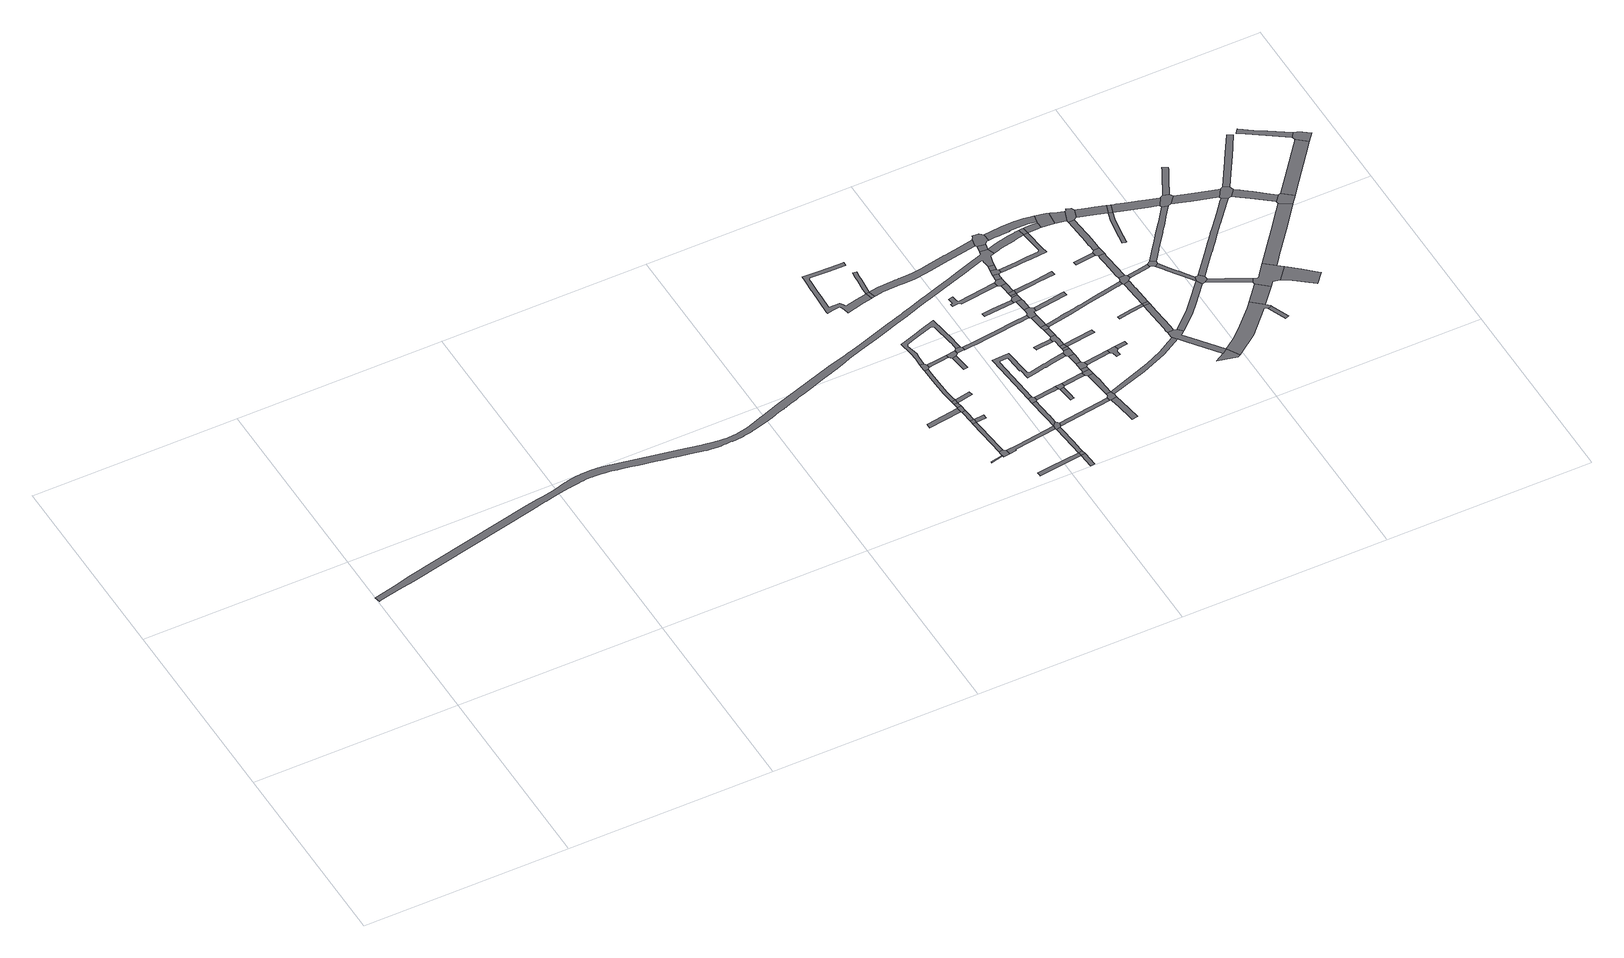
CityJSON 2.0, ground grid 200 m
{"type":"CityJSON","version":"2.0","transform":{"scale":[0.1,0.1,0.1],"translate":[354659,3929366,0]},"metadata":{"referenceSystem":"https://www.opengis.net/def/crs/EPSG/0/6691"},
"CityObjects":{
"road1":{"type":"Road","geometry":[{"type":"MultiSurface","lod":"1","boundaries":[[[0,1,2,3,4,5,6,7,8,9,10,11,12,13,14,15,16,17,18,19,20,21,22,23,24,25,26,27,28,29,30,31,32,33,34,35,36,37,38,39,40,41,42,43,44,45,46,47,48,49,50,51,52,53,54,55,56,57,58,59,60,61,62,63,64,65,66,67,68,69,70,71,72,73,74,75,76,77,78,79,80,81,82,83,84,85,86,87,88,89,90,91,92,93,94,95,96,97,98,99,100,101,102,103,104,105,106,107,108,109,110,111,112,113,114,115,116,117,118,119,120,121,122,123,124,125,126,127,128,129,130,131,132,133,134,135,136,137,138,139,140,141,142,143,144,145,146,147,148,149,150,151,152,153,154,155,156,157,158,159,160,161,162,163,164,165,166,167,168,169,170,171,172,173,174,175,176,177,178,179,180,181,182,183,184,185,186,187,188,189,190,191,192,193,194,195,196,197,198,199,200,201,202,203,204,205,206,207,208,209,210,211,212,213,214,215,216,217,218,219,220,221,222,223,224,225,226,227,228,229,230,231,232,233,234,235,236,237,238,239,240,241,242,243,244,245,246,247,248,249,250,251,252,253,254,255,256,257,258,259,260,261,262,263,264,265,266,267,268,269,270,271,272,273,274,275,276,277,278,279,280,281,282,283,284,285,286,287,288,289,290,291,292,293,294,295,296,297,298,299,300,301,302,303,304,305,306,307,308,309,310,311,312,313,314,315,316,317,318,319,320,321,322,323,324,325,326,327,328,329,330,331,332,333]]]}]},
"road2":{"type":"Road","geometry":[{"type":"MultiSurface","lod":"1","boundaries":[[[334,335,336,337]]]}]},
"road3":{"type":"Road","attributes":{"RoadStructureAttribute.sectionType":"1"},"geometry":[{"type":"MultiSurface","lod":"1","boundaries":[[[338,339,340,341,342]]]}]},
"road4":{"type":"Road","geometry":[{"type":"MultiSurface","lod":"1","boundaries":[[[343,344,337,336,345,346,347,348,349,350,351]]]}]},
"road5":{"type":"Road","attributes":{"RoadStructureAttribute.sectionType":"1"},"geometry":[{"type":"MultiSurface","lod":"1","boundaries":[[[352,353,351,350,354,355,356,357]]]}]},
"road6":{"type":"Road","geometry":[{"type":"MultiSurface","lod":"1","boundaries":[[[356,358,359,360,361,357]]]}]},
"road7":{"type":"Road","attributes":{"RoadStructureAttribute.sectionType":"1"},"geometry":[{"type":"MultiSurface","lod":"1","boundaries":[[[362,360,359,363,364,365,366,367]]]}]},
"road8":{"type":"Road","geometry":[{"type":"MultiSurface","lod":"1","boundaries":[[[368,338,342,369,367,366,370]]]}]},
"road9":{"type":"Road","attributes":{"RoadStructureAttribute.sectionType":"1"},"geometry":[{"type":"MultiSurface","lod":"1","boundaries":[[[371,372,373,368,370]]]}]},
"road10":{"type":"Road","geometry":[{"type":"MultiSurface","lod":"1","boundaries":[[[371,374,375,376,372]]]}]},
"road11":{"type":"Road","geometry":[{"type":"MultiSurface","lod":"1","boundaries":[[[356,377,378,358]]]}]},
"road12":{"type":"Road","attributes":{"RoadStructureAttribute.sectionType":"1"},"geometry":[{"type":"MultiSurface","lod":"1","boundaries":[[[379,380,381,382,383,384,375,374,385,386,387,388,389,390]]]}]},
"road13":{"type":"Road","geometry":[{"type":"MultiSurface","lod":"1","boundaries":[[[371,391,392,374]]]}]},
"road14":{"type":"Road","attributes":{"RoadStructureAttribute.sectionType":"1"},"geometry":[{"type":"MultiSurface","lod":"1","boundaries":[[[393,394,395,396,397,398,399,400,401,402,399,403]]]}]},
"road15":{"type":"Road","geometry":[{"type":"MultiSurface","lod":"1","boundaries":[[[404,405,406,379,390,407,408,409,410]]]}]},
"road16":{"type":"Road","attributes":{"RoadStructureAttribute.sectionType":"1"},"geometry":[{"type":"MultiSurface","lod":"1","boundaries":[[[347,411,412,413,414,415,416,348]]]}]},
"road17":{"type":"Road","attributes":{"RoadStructureAttribute.sectionType":"1"},"geometry":[{"type":"MultiSurface","lod":"1","boundaries":[[[417,418,419,408,407,420,421,422]]]}]},
"road18":{"type":"Road","attributes":{"RoadStructureAttribute.sectionType":"1"},"geometry":[{"type":"MultiSurface","lod":"1","boundaries":[[[423,424,425,426,427,428,429,430,431,432,433,434,435,436,437,438,439,440,441,442,443,444,445,446,447,448,449,450,451,452,453,454,455,456,457,458]]]}]},
"road19":{"type":"Road","geometry":[{"type":"MultiSurface","lod":"1","boundaries":[[[399,402,459,403]]]}]},
"road20":{"type":"Road","attributes":{"RoadStructureAttribute.sectionType":"1"},"geometry":[{"type":"MultiSurface","lod":"1","boundaries":[[[460,461,462,463,464,465,466,467,468,469,470,471,472,473,474,475,476,477,478,479,480,481,482,483,484,485,486,487,488,489,404,410]]]}]},
"road21":{"type":"Road","attributes":{"RoadStructureAttribute.sectionType":"1"},"geometry":[{"type":"MultiSurface","lod":"1","boundaries":[[[459,490,491,492,493,494,495,403]]]}]},
"road22":{"type":"Road","geometry":[{"type":"MultiSurface","lod":"1","boundaries":[[[496,497,498,499]]]}]},
"road23":{"type":"Road","geometry":[{"type":"MultiSurface","lod":"1","boundaries":[[[496,499,500,501,417,422]]]}]},
"road24":{"type":"Road","geometry":[{"type":"MultiSurface","lod":"1","boundaries":[[[502,503,441,440,504]]]}]},
"road25":{"type":"Road","geometry":[{"type":"MultiSurface","lod":"1","boundaries":[[[505,506,415,414,493,492,507]]]}]},
"road26":{"type":"Road","attributes":{"RoadStructureAttribute.sectionType":"1"},"geometry":[{"type":"MultiSurface","lod":"1","boundaries":[[[501,500,508]]]}]},
"road27":{"type":"Road","attributes":{"RoadStructureAttribute.sectionType":"1"},"geometry":[{"type":"MultiSurface","lod":"1","boundaries":[[[506,509,510,511,512,513,514,515,516,517,518,519,415]]]}]},
"road28":{"type":"Road","attributes":{"RoadStructureAttribute.sectionType":"1"},"geometry":[{"type":"MultiSurface","lod":"1","boundaries":[[[520,521,522,523,503,502,524,525,526,527]]]}]},
"road29":{"type":"Road","geometry":[{"type":"MultiSurface","lod":"1","boundaries":[[[500,528,529,530,531,474,473,508]]]}]},
"road30":{"type":"Road","geometry":[{"type":"MultiSurface","lod":"1","boundaries":[[[515,514,532,533,534,535]]]}]},
"road31":{"type":"Road","attributes":{"RoadStructureAttribute.sectionType":"1"},"geometry":[{"type":"MultiSurface","lod":"1","boundaries":[[[536,537,538,539,540,533,532]]]}]},
"road32":{"type":"Road","attributes":{"RoadStructureAttribute.sectionType":"1"},"geometry":[{"type":"MultiSurface","lod":"1","boundaries":[[[505,507,541,542]]]}]},
"road33":{"type":"Road","geometry":[{"type":"MultiSurface","lod":"1","boundaries":[[[543,544,545,546,547,548,549,550]]]}]},
"road34":{"type":"Road","geometry":[{"type":"MultiSurface","lod":"1","boundaries":[[[539,538,543,550,551,552]]]}]},
"road35":{"type":"Road","attributes":{"RoadStructureAttribute.sectionType":"1"},"geometry":[{"type":"MultiSurface","lod":"1","boundaries":[[[534,553,554,555,556,557,558,559,560,561,562,563,564,565,566,567,568,569,570,571,572,573,574,575,576,577,578,579,580,581,582,583,584,535]]]}]},
"road36":{"type":"Road","attributes":{"RoadStructureAttribute.sectionType":"1"},"geometry":[{"type":"MultiSurface","lod":"1","boundaries":[[[585,586,587,588,589,590,591,592,593,594,595,596,597,598,599,600,601,602,603,604,605,606,531,530]]]}]},
"road37":{"type":"Road","attributes":{"RoadStructureAttribute.sectionType":"1"},"geometry":[{"type":"MultiSurface","lod":"1","boundaries":[[[551,607,608,552]]]}]},
"road38":{"type":"Road","attributes":{"RoadStructureAttribute.sectionType":"1"},"geometry":[{"type":"MultiSurface","lod":"1","boundaries":[[[609,610,611,612,613,614,615,616,617,618,619,620,621,622,623,624,625,626,627,628,629,630,631,632,633,634,635,636,637,638,639,640,641,642,643,502,504]]]}]},
"road39":{"type":"Road","attributes":{"RoadStructureAttribute.sectionType":"1"},"geometry":[{"type":"MultiSurface","lod":"1","boundaries":[[[644,645,646,647,648,649,650,651]]]}]},
"road40":{"type":"Road","geometry":[{"type":"MultiSurface","lod":"1","boundaries":[[[652,653,542,541,651,650,654,655]]]}]},
"road41":{"type":"Road","geometry":[{"type":"MultiSurface","lod":"1","boundaries":[[[656,657,658,659,660,661]]]}]},
"road42":{"type":"Road","attributes":{"RoadStructureAttribute.sectionType":"1"},"geometry":[{"type":"MultiSurface","lod":"1","boundaries":[[[655,662,663,664,665,666,667,668,652]]]}]},
"road43":{"type":"Road","geometry":[{"type":"MultiSurface","lod":"1","boundaries":[[[669,670,671,672,673,674,675,676,677,678,679]]]}]},
"road44":{"type":"Road","geometry":[{"type":"MultiSurface","lod":"1","boundaries":[[[680,608,607,666,665,681]]]}]},
"road45":{"type":"Road","attributes":{"RoadStructureAttribute.sectionType":"1"},"geometry":[{"type":"MultiSurface","lod":"1","boundaries":[[[682,683,680,681]]]}]},
"road46":{"type":"Road","attributes":{"RoadStructureAttribute.sectionType":"1"},"geometry":[{"type":"MultiSurface","lod":"1","boundaries":[[[684,685,686,687,688,689,690]]]}]},
"road47":{"type":"Road","geometry":[{"type":"MultiSurface","lod":"1","boundaries":[[[691,692,693,694,695,683,682,696,697]]]}]},
"road48":{"type":"Road","attributes":{"RoadStructureAttribute.sectionType":"1"},"geometry":[{"type":"MultiSurface","lod":"1","boundaries":[[[693,692,698,699,700,701]]]}]},
"road49":{"type":"Road","geometry":[{"type":"MultiSurface","lod":"1","boundaries":[[[702,570,569,701,700,703,704]]]}]},
"road50":{"type":"Road","attributes":{"RoadStructureAttribute.sectionType":"1"},"geometry":[{"type":"MultiSurface","lod":"1","boundaries":[[[703,705,706,704]]]}]},
"road51":{"type":"Road","geometry":[{"type":"MultiSurface","lod":"1","boundaries":[[[706,705,707,708]]]}]},
"road52":{"type":"Road","geometry":[{"type":"MultiSurface","lod":"1","boundaries":[[[707,709,710,711,712,656,661,713,714,708]]]}]},
"road53":{"type":"Road","attributes":{"RoadStructureAttribute.sectionType":"1"},"geometry":[{"type":"MultiSurface","lod":"1","boundaries":[[[711,715,716,712]]]}]},
"road54":{"type":"Road","geometry":[{"type":"MultiSurface","lod":"1","boundaries":[[[717,718,719,716,715]]]}]},
"road55":{"type":"Road","attributes":{"RoadStructureAttribute.sectionType":"1"},"geometry":[{"type":"MultiSurface","lod":"1","boundaries":[[[720,721,722,719,718,723,724,725,726,727]]]}]},
"road56":{"type":"Road","geometry":[{"type":"MultiSurface","lod":"1","boundaries":[[[728,729,730,596,595,727,726,731,732,733,734]]]}]},
"road57":{"type":"Road","attributes":{"RoadStructureAttribute.sectionType":"1"},"geometry":[{"type":"MultiSurface","lod":"1","boundaries":[[[696,735,736,737,697]]]}]},
"road58":{"type":"Road","attributes":{"RoadStructureAttribute.sectionType":"1"},"geometry":[{"type":"MultiSurface","lod":"1","boundaries":[[[738,739,740,741,728,734]]]}]},
"road59":{"type":"Road","geometry":[{"type":"MultiSurface","lod":"1","boundaries":[[[689,741,740,742,743,690]]]}]},
"road60":{"type":"Road","attributes":{"RoadStructureAttribute.sectionType":"1"},"geometry":[{"type":"MultiSurface","lod":"1","boundaries":[[[744,743,742,745]]]}]},
"road61":{"type":"Road","geometry":[{"type":"MultiSurface","lod":"1","boundaries":[[[746,744,745,747,748,749]]]}]},
"road62":{"type":"Road","attributes":{"RoadStructureAttribute.sectionType":"1"},"geometry":[{"type":"MultiSurface","lod":"1","boundaries":[[[750,751,746,749,752]]]}]},
"road63":{"type":"Road","geometry":[{"type":"MultiSurface","lod":"1","boundaries":[[[753,754,755,756,757,758,679,678,759,750,752]]]}]},
"road64":{"type":"Road","attributes":{"RoadStructureAttribute.sectionType":"1"},"geometry":[{"type":"MultiSurface","lod":"1","boundaries":[[[705,760,761,707]]]}]},
"road65":{"type":"Road","attributes":{"RoadStructureAttribute.sectionType":"1"},"geometry":[{"type":"MultiSurface","lod":"1","boundaries":[[[762,763,764,765,766,767,768,769,757,756]]]}]},
"road66":{"type":"Road","geometry":[{"type":"MultiSurface","lod":"1","boundaries":[[[770,771,772,766,765,773]]]}]},
"road67":{"type":"Road","attributes":{"RoadStructureAttribute.sectionType":"1"},"geometry":[{"type":"MultiSurface","lod":"1","boundaries":[[[332,772,771,333]]]}]},
"road68":{"type":"Road","geometry":[{"type":"MultiSurface","lod":"1","boundaries":[[[736,735,774,775,776,777,778,779,780,781]]]}]},
"road69":{"type":"Road","attributes":{"RoadStructureAttribute.sectionType":"1"},"geometry":[{"type":"MultiSurface","lod":"1","boundaries":[[[782,783,784,785,786,733,732]]]}]},
"road70":{"type":"Road","attributes":{"RoadStructureAttribute.sectionType":"1"},"geometry":[{"type":"MultiSurface","lod":"1","boundaries":[[[654,787,788,789,790,791,792,793,794,655]]]}]},
"road71":{"type":"Road","attributes":{"RoadStructureAttribute.sectionType":"1"},"geometry":[{"type":"MultiSurface","lod":"1","boundaries":[[[780,795,796,797,781]]]}]},
"road72":{"type":"Road","geometry":[{"type":"MultiSurface","lod":"1","boundaries":[[[798,6,5,799,800]]]}]},
"road73":{"type":"Road","attributes":{"RoadStructureAttribute.sectionType":"1"},"geometry":[{"type":"MultiSurface","lod":"1","boundaries":[[[801,802,803,804,805,806,807,748,747]]]}]},
"road74":{"type":"Road","geometry":[{"type":"MultiSurface","lod":"1","boundaries":[[[808,809,810,811,623,622,812,798,800,813,814,815,816,817]]]}]},
"road75":{"type":"Road","attributes":{"RoadStructureAttribute.sectionType":"1"},"geometry":[{"type":"MultiSurface","lod":"1","boundaries":[[[717,818,819,820,821,822,823,824,825,826,827,828,829,830,831,832,833,834,835,836,837,838,839,840,841,842,843,718]]]}]},
"road76":{"type":"Road","attributes":{"RoadStructureAttribute.sectionType":"1"},"geometry":[{"type":"MultiSurface","lod":"1","boundaries":[[[844,845,846,847,848,849,850,851,852,853,854,855,856,857,858,859,860,861,862,863,5,4,864,865,866,867,868,853,869,870,871,872,873,874,875,876,770,773]]]}]},
"road77":{"type":"Road","attributes":{"RoadStructureAttribute.sectionType":"1"},"geometry":[{"type":"MultiSurface","lod":"1","boundaries":[[[877,878,879,880,881,882,883,884,885,886,887,888,889,890,891,892,893,894,895,808,817]]]}]},
"road78":{"type":"Road","geometry":[{"type":"MultiSurface","lod":"1","boundaries":[[[896,897,898,899,900,901]]]}]},
"road79":{"type":"Road","geometry":[{"type":"MultiSurface","lod":"1","boundaries":[[[853,852,902,903,904,854]]]}]},
"road80":{"type":"Road","attributes":{"RoadStructureAttribute.sectionType":"1"},"geometry":[{"type":"MultiSurface","lod":"1","boundaries":[[[905,906,907,908,900,909,910,911,912,913]]]}]},
"road81":{"type":"Road","attributes":{"RoadStructureAttribute.sectionType":"1"},"geometry":[{"type":"MultiSurface","lod":"1","boundaries":[[[914,915,916,902,852,917,918]]]}]},
"road82":{"type":"Road","geometry":[{"type":"MultiSurface","lod":"1","boundaries":[[[919,791,790,789,920,921,922,923,924,925,926,927,928,929,930,905,913]]]}]},
"road83":{"type":"Road","geometry":[{"type":"MultiSurface","lod":"1","boundaries":[[[931,901,900,908]]]}]},
"road84":{"type":"Road","attributes":{"RoadStructureAttribute.sectionType":"1"},"geometry":[{"type":"MultiSurface","lod":"1","boundaries":[[[932,933,934,935]]]}]},
"road85":{"type":"Road","attributes":{"RoadStructureAttribute.sectionType":"1"},"geometry":[{"type":"MultiSurface","lod":"1","boundaries":[[[931,936,937,938,939,940,941,942,901]]]}]},
"road86":{"type":"Road","geometry":[{"type":"MultiSurface","lod":"1","boundaries":[[[943,944,945,923,922]]]}]},
"road87":{"type":"Road","geometry":[{"type":"MultiSurface","lod":"1","boundaries":[[[946,947,948,829,828,949,940,939,950,951,952]]]}]},
"road88":{"type":"Road","geometry":[{"type":"MultiSurface","lod":"1","boundaries":[[[953,954,955,956,957,887,886,958,959,960,914,918]]]}]},
"road89":{"type":"Road","attributes":{"RoadStructureAttribute.sectionType":"1"},"geometry":[{"type":"MultiSurface","lod":"1","boundaries":[[[961,962,963,964,947,946,965,966,967,968]]]}]},
"road90":{"type":"Road","geometry":[{"type":"MultiSurface","lod":"1","boundaries":[[[969,970,932,935,961,968]]]}]},
"road91":{"type":"Road","attributes":{"RoadStructureAttribute.sectionType":"1"},"geometry":[{"type":"MultiSurface","lod":"1","boundaries":[[[969,971,972,973,974,975,976,977,978,979,980,970]]]}]},
"road92":{"type":"Road","attributes":{"RoadStructureAttribute.sectionType":"1"},"geometry":[{"type":"MultiSurface","lod":"1","boundaries":[[[953,981,982,983,984,985,986,987,988,954]]]}]},
"road93":{"type":"Road","attributes":{"RoadStructureAttribute.sectionType":"1"},"geometry":[{"type":"MultiSurface","lod":"1","boundaries":[[[951,989,990,991,992,993,994,995,996,952]]]}]},
"road94":{"type":"Road","attributes":{"RoadStructureAttribute.sectionType":"1"},"geometry":[{"type":"MultiSurface","lod":"1","boundaries":[[[929,997,998,999,1000,1001,1002,1003,1004,1005,930]]]}]},
"road95":{"type":"Road","geometry":[{"type":"MultiSurface","lod":"1","boundaries":[[[1006,1007,984,983,1008,976,975,1009,1010,1011,1012,1013]]]}]},
"road96":{"type":"Road","geometry":[{"type":"MultiSurface","lod":"1","boundaries":[[[1014,1015,992,991,1016,1017,1018,1019,1020,1021]]]}]},
"road97":{"type":"Road","attributes":{"function":"3","RoadStructureAttribute.sectionType":"1"},"geometry":[{"type":"MultiSurface","lod":"1","boundaries":[[[945,1022,1023,1024,1025,1026,1027,1028,1029,1030,1031,1032,1033,923]]]}]},
"road98":{"type":"Road","attributes":{"RoadStructureAttribute.sectionType":"1"},"geometry":[{"type":"MultiSurface","lod":"1","boundaries":[[[1034,1035,1036,1037,1002,1038,1039,1040,1041,1042,1043,1019,1018]]]}]},
"road99":{"type":"Road","attributes":{"RoadStructureAttribute.sectionType":"1"},"geometry":[{"type":"MultiSurface","lod":"1","boundaries":[[[1044,1045,1012,1011,1046,1047,1048]]]}]},
"road100":{"type":"Road","attributes":{"RoadStructureAttribute.sectionType":"1"},"geometry":[{"type":"MultiSurface","lod":"1","boundaries":[[[1047,1049,1050,1051,1052,1053,1054,1055,1056,1057,1058,1059,1060,1061]]]}]},
"road101":{"type":"Road","geometry":[{"type":"MultiSurface","lod":"1","boundaries":[[[1062,1063,1038,1002,1001,1064,1065,1066,1067]]]}]},
"road102":{"type":"Road","geometry":[{"type":"MultiSurface","lod":"1","boundaries":[[[1047,1061,1068,1048]]]}]},
"road103":{"type":"Road","attributes":{"RoadStructureAttribute.sectionType":"1"},"geometry":[{"type":"MultiSurface","lod":"1","boundaries":[[[1069,1070,1071,1072,1073,1074,1075,1076,1021,1020,1077,1078,1079,1080,1081,1082,1083,1084,1085,1086]]]}]},
"road104":{"type":"Road","attributes":{"RoadStructureAttribute.sectionType":"1"},"geometry":[{"type":"MultiSurface","lod":"1","boundaries":[[[1064,1087,1088,1089,1090,1091,1092,1093,1094,1095,1096,1097,1098,1065]]]}]},
"road105":{"type":"Road","geometry":[{"type":"MultiSurface","lod":"1","boundaries":[[[1025,1099,1100,1026]]]}]},
"road106":{"type":"Road","geometry":[{"type":"MultiSurface","lod":"1","boundaries":[[[1101,1102,1029,1028]]]}]},
"road107":{"type":"Road","attributes":{"RoadStructureAttribute.sectionType":"1"},"geometry":[{"type":"MultiSurface","lod":"1","boundaries":[[[1103,1104,1105,1106,1107,1108,1068,1061,1109,1110,1111,1112,1113]]]}]},
"road108":{"type":"Road","attributes":{"RoadStructureAttribute.sectionType":"1"},"geometry":[{"type":"MultiSurface","lod":"1","boundaries":[[[1114,1115,1116,1117,1118,1119,1120,1121,1122,1123,1124,1067,1066,1125,1126,1127,1128,1129,1130,1131,1132,1133,1134,1135,1136,1137]]]}]},
"road109":{"type":"Road","geometry":[{"type":"MultiSurface","lod":"1","boundaries":[[[1138,1139,1140,1141,1142,1143,1144,1095,1094,1102,1101,1145,1146,1147,1148,1149]]]}]},
"road110":{"type":"Road","geometry":[{"type":"MultiSurface","lod":"1","boundaries":[[[1150,1151,1152,1153,1113,1112,1069,1086]]]}]},
"road111":{"type":"Road","attributes":{"RoadStructureAttribute.sectionType":"1"},"geometry":[{"type":"MultiSurface","lod":"1","boundaries":[[[1146,1154,1155,1156,1157,1158,1147]]]}]},
"road112":{"type":"Road","attributes":{"RoadStructureAttribute.sectionType":"1"},"geometry":[{"type":"MultiSurface","lod":"1","boundaries":[[[1159,1160,1161,1153,1152,1162,1163,1164,1165,1166]]]}]},
"road113":{"type":"Road","attributes":{"RoadStructureAttribute.sectionType":"1"},"geometry":[{"type":"MultiSurface","lod":"1","boundaries":[[[1167,1168,1169,1170,1151,1150,1171,1172,1173,1174]]]}]},
"road114":{"type":"Road","attributes":{"function":"3","RoadStructureAttribute.sectionType":"1"},"geometry":[{"type":"MultiSurface","lod":"1","boundaries":[[[1175,1176,1177,1178,1149,1148,1179,1180,1181,1182,1183]]]}]},
"road115":{"type":"Road","geometry":[{"type":"MultiSurface","lod":"1","boundaries":[[[1184,1174,1173,1114,1137,1185,1186,1187]]]}]},
"road116":{"type":"Road","attributes":{"RoadStructureAttribute.sectionType":"1"},"geometry":[{"type":"MultiSurface","lod":"1","boundaries":[[[1188,1189,1190,1191,1192,1193,1186,1185,1194,1195,1196,1197]]]}]},
"road117":{"type":"Road","attributes":{"RoadStructureAttribute.sectionType":"1"},"geometry":[{"type":"MultiSurface","lod":"1","boundaries":[[[1198,1199,1200,1201,1202,1203,1204,1205,1206,1207,1208,1184,1187]]]}]},
"road118":{"type":"Road","geometry":[{"type":"MultiSurface","lod":"1","boundaries":[[[1209,1210,1188,1197,1175,1183]]]}]},
"road119":{"type":"Road","attributes":{"function":"3","RoadStructureAttribute.sectionType":"1"},"geometry":[{"type":"MultiSurface","lod":"1","boundaries":[[[1211,1212,1213,1210,1209,1214,1215,1216]]]}]},
"road120":{"type":"Road","attributes":{"RoadStructureAttribute.sectionType":"1"},"geometry":[{"type":"MultiSurface","lod":"1","boundaries":[[[1217,1218,1219,1220,1221,1222,1223,1224]]]}]},
"road121":{"type":"Road","geometry":[{"type":"MultiSurface","lod":"1","boundaries":[[[1220,1225,1226,1227,1211,1216,1228,1229,1230,1231,1221]]]}]}
},
"vertices":[
[6631,2593,0],[6639,2626,0],[6652,2678,0],[6654,2682,0],[6696,2696,0],[6672,2767,0],[6596,2772,0],[6588,2739,0],[6582,2737,0],[6554,2728,0],[6528,2719,0],[6485,2705,0],[6318,2649,0],[6211,2613,0],[6057,2562,0],[5935,2522,0],[5884,2505,0],[5850,2494,0],[5745,2459,0],[5662,2431,0],[5643,2424,0],[5611,2412,0],[5536,2388,0],[5503,2377,0],[5360,2330,0],[5289,2307,0],[5144,2260,0],[5020,2220,0],[5019,2220,0],[4978,2204,0],[4783,2152,0],[4173,1947,0],[4002,1890,0],[3963,1876,0],[3963,1875,0],[3926,1862,0],[3814,1822,0],[3723,1802,0],[3718,1801,0],[3717,1801,0],[3712,1800,0],[3708,1799,0],[3703,1798,0],[3698,1797,0],[3697,1797,0],[3692,1797,0],[3687,1796,0],[3683,1796,0],[3677,1795,0],[3676,1795,0],[3671,1794,0],[3667,1794,0],[3662,1794,0],[3657,1793,0],[3654,1793,0],[3649,1793,0],[3644,1792,0],[3639,1792,0],[3636,1792,0],[3631,1791,0],[3626,1791,0],[3621,1791,0],[3618,1791,0],[3613,1790,0],[3609,1790,0],[3603,1790,0],[3601,1790,0],[3596,1790,0],[3591,1790,0],[3587,1790,0],[3582,1790,0],[3576,1791,0],[3574,1791,0],[3569,1791,0],[3564,1791,0],[3559,1791,0],[3554,1792,0],[3549,1792,0],[3547,1792,0],[3541,1793,0],[3537,1793,0],[3532,1794,0],[3527,1794,0],[3522,1795,0],[3519,1795,0],[3514,1795,0],[3509,1796,0],[3504,1796,0],[3499,1797,0],[3494,1798,0],[3491,1798,0],[3486,1799,0],[3481,1799,0],[3476,1800,0],[3472,1801,0],[3466,1801,0],[3463,1802,0],[3458,1803,0],[3453,1803,0],[3449,1804,0],[3444,1805,0],[3438,1806,0],[3435,1806,0],[3430,1807,0],[3426,1808,0],[3420,1809,0],[3417,1810,0],[3412,1810,0],[3408,1811,0],[3402,1812,0],[3399,1813,0],[3395,1814,0],[3390,1815,0],[3384,1816,0],[3368,1819,0],[3158,1860,0],[3019,1887,0],[3018,1887,0],[2555,1977,0],[2551,1977,0],[2546,1978,0],[2542,1979,0],[2538,1980,0],[2534,1980,0],[2529,1981,0],[2525,1982,0],[2520,1983,0],[2515,1983,0],[2511,1984,0],[2506,1985,0],[2501,1986,0],[2497,1986,0],[2492,1987,0],[2487,1988,0],[2482,1988,0],[2477,1989,0],[2473,1989,0],[2468,1990,0],[2463,1990,0],[2458,1991,0],[2453,1991,0],[2448,1992,0],[2444,1993,0],[2439,1993,0],[2434,1993,0],[2429,1994,0],[2428,1994,0],[2422,1994,0],[2417,1995,0],[2413,1995,0],[2408,1995,0],[2403,1996,0],[2399,1996,0],[2394,1996,0],[2388,1996,0],[2387,1996,0],[2381,1997,0],[2376,1997,0],[2372,1997,0],[2367,1997,0],[2362,1997,0],[2358,1997,0],[2353,1997,0],[2347,1997,0],[2346,1997,0],[2340,1997,0],[2335,1997,0],[2331,1997,0],[2327,1997,0],[2326,1997,0],[2321,1997,0],[2317,1997,0],[2312,1997,0],[2306,1997,0],[2303,1997,0],[2298,1996,0],[2293,1996,0],[2288,1996,0],[2283,1996,0],[2278,1995,0],[2275,1995,0],[2270,1995,0],[2265,1994,0],[2260,1994,0],[2255,1994,0],[2250,1993,0],[2247,1993,0],[2242,1992,0],[2237,1992,0],[2232,1991,0],[2228,1991,0],[2222,1990,0],[2220,1990,0],[2215,1989,0],[2210,1988,0],[2205,1988,0],[2201,1987,0],[2196,1986,0],[2191,1985,0],[2188,1985,0],[2183,1984,0],[2178,1983,0],[2174,1982,0],[2169,1982,0],[2164,1981,0],[2159,1980,0],[2157,1979,0],[2152,1978,0],[2148,1978,0],[2144,1977,0],[2139,1976,0],[2134,1975,0],[2128,1974,0],[2114,1970,0],[1981,1934,0],[1857,1911,0],[1801,1901,0],[1800,1901,0],[1688,1882,0],[371,1591,0],[219,1548,0],[1,1500,0],[14,1445,0],[28,1448,0],[231,1493,0],[387,1518,0],[1704,1808,0],[1853,1844,0],[1861,1846,0],[1985,1875,0],[2065,1888,0],[2123,1897,0],[2124,1897,0],[2143,1901,0],[2205,1911,0],[2232,1915,0],[2258,1918,0],[2287,1920,0],[2308,1921,0],[2318,1921,0],[2356,1921,0],[2377,1921,0],[2434,1918,0],[2471,1914,0],[2511,1908,0],[2550,1901,0],[2559,1899,0],[2583,1894,0],[2595,1892,0],[2596,1892,0],[2598,1892,0],[2652,1881,0],[2711,1870,0],[2764,1860,0],[2805,1851,0],[2860,1841,0],[2917,1830,0],[2986,1816,0],[3057,1803,0],[3130,1789,0],[3219,1771,0],[3305,1755,0],[3327,1750,0],[3367,1743,0],[3375,1741,0],[3402,1738,0],[3436,1734,0],[3470,1732,0],[3510,1731,0],[3525,1731,0],[3539,1731,0],[3557,1732,0],[3578,1733,0],[3609,1735,0],[3621,1736,0],[3621,1731,0],[3645,1732,0],[3733,1738,0],[3732,1743,0],[3735,1744,0],[3809,1759,0],[3826,1763,0],[3830,1764,0],[3851,1769,0],[3911,1786,0],[3969,1803,0],[4015,1815,0],[4031,1820,0],[4056,1828,0],[4102,1844,0],[4145,1858,0],[4188,1873,0],[4189,1873,0],[4199,1876,0],[4204,1878,0],[4219,1883,0],[4222,1884,0],[4223,1884,0],[4223,1885,0],[4225,1885,0],[4231,1887,0],[4276,1902,0],[4349,1927,0],[4377,1936,0],[4454,1962,0],[4526,1986,0],[4610,2014,0],[4686,2040,0],[4768,2067,0],[4800,2078,0],[4844,2094,0],[4930,2125,0],[4990,2149,0],[5127,2195,0],[5308,2254,0],[5379,2278,0],[5427,2294,0],[5555,2336,0],[5678,2377,0],[5737,2397,0],[5759,2404,0],[5801,2420,0],[5894,2450,0],[5954,2470,0],[6229,2562,0],[6333,2596,0],[6504,2653,0],[6571,2676,0],[6568,2666,0],[6564,2644,0],[6569,2643,0],[6576,2597,0],[6574,2582,0],[6628,2575,0],
[5456,453,0],[5458,444,0],[5581,473,0],[5580,483,0],
[5513,1173,0],[5191,1119,0],[5193,1074,0],[5353,1098,0],[5517,1122,0],
[5577,518,0],[5579,495,0],[5583,458,0],[5614,463,0],[5644,467,0],[5637,516,0],[5617,532,0],[5612,536,0],[5577,532,0],
[5552,802,0],[5554,784,0],[5591,784,0],[5588,815,0],[5577,944,0],[5541,941,0],
[5578,984,0],[5573,988,0],[5537,984,0],[5539,961,0],
[5528,1093,0],[5573,994,0],[5567,1066,0],[5564,1097,0],[5562,1115,0],[5526,1111,0],
[5517,1177,0],[5523,1119,0],[5555,1182,0],
[5549,1231,0],[5513,1227,0],[5517,1192,0],
[5545,1271,0],[5509,1267,0],[5510,1256,0],
[5679,953,0],[5675,993,0],
[5484,1710,0],[5487,1608,0],[5489,1530,0],[5493,1428,0],[5495,1391,0],[5503,1317,0],[5539,1321,0],[5532,1395,0],[5529,1430,0],[5525,1531,0],[5522,1650,0],[5521,1711,0],
[5705,1261,0],[5698,1301,0],
[5882,161,0],[5841,156,0],[5745,144,0],[5748,115,0],[5749,104,0],[5759,106,0],[6176,158,0],[6189,8,0],[6228,11,0],[6216,161,0],[6172,198,0],
[5480,1796,0],[5483,1728,0],[5484,1720,0],[5538,1731,0],[5536,1768,0],[5528,1778,0],[5518,1789,0],
[5716,477,0],[5715,489,0],[5724,490,0],[6132,549,0],[6139,590,0],[5768,535,0],
[5740,1792,0],[5674,1784,0],[5633,1779,0],[5598,1738,0],[5680,1749,0],[5742,1757,0],
[5456,3213,0],[5346,3217,0],[5279,3220,0],[5105,3226,0],[5102,3160,0],[5097,3044,0],[5097,3032,0],[5085,2751,0],[5085,2731,0],[5142,2743,0],[5213,2749,0],[5230,2720,0],[5242,2662,0],[5245,2650,0],[5247,2651,0],[5401,2690,0],[5422,2695,0],[5506,2713,0],[5491,2782,0],[5489,2782,0],[5397,2763,0],[5387,2761,0],[5270,2731,0],[5262,2743,0],[5252,2762,0],[5236,2789,0],[5127,2790,0],[5132,2917,0],[5136,3021,0],[5141,3143,0],[5143,3171,0],[5157,3184,0],[5342,3177,0],[5434,3174,0],[5500,3172,0],[5503,3212,0],
[6212,201,0],
[5522,1857,0],[5523,1887,0],[5525,1933,0],[5498,2043,0],[5512,2066,0],[5639,2110,0],[5703,2132,0],[5791,2162,0],[5813,2148,0],[5846,1915,0],[5846,1912,0],[5849,1853,0],[5850,1829,0],[5851,1826,0],[5893,1827,0],[5892,1831,0],[5890,1853,0],[5887,1893,0],[5884,1935,0],[5843,2222,0],[5709,2176,0],[5625,2147,0],[5500,2104,0],[5485,2099,0],[5461,2091,0],[5482,1958,0],[5487,1887,0],[5487,1884,0],[5485,1858,0],[5485,1857,0],
[6203,306,0],[6202,317,0],[6183,548,0],[6143,540,0],[6164,300,0],[6165,289,0],
[5772,1733,0],[5790,1566,0],[5830,1570,0],[5811,1741,0],
[5833,1768,0],[5828,1803,0],
[5525,2788,0],[5492,2789,0],[5540,2720,0],
[6206,599,0],[6176,623,0],[6190,558,0],
[5833,1803,0],
[6168,725,0],[6167,737,0],[6165,759,0],[6163,784,0],[6156,859,0],[6151,924,0],[6111,920,0],[6114,882,0],[6122,784,0],[6128,723,0],[6129,707,0],
[5509,3063,0],[5505,3008,0],[5501,2958,0],[5493,2847,0],[5527,2817,0],[5539,2955,0],[5543,3001,0],[5547,3060,0],
[5840,1769,0],[5893,1774,0],[5911,1776,0],[5908,1812,0],
[6163,939,0],[6160,979,0],[6145,991,0],[6105,988,0],
[6315,960,0],[6342,963,0],[6389,970,0],[6383,1009,0],[6354,1005,0],
[6713,634,0],[6707,673,0],
[6404,957,0],[6417,835,0],[6420,810,0],[6421,803,0],[6457,807,0],[6456,817,0],[6453,850,0],[6441,963,0],
[6453,978,0],[6448,1018,0],
[6136,1097,0],[6102,1496,0],[6111,1508,0],[6181,1513,0],[6189,1513,0],[6191,1494,0],[6206,1323,0],[6213,1324,0],[6223,1220,0],[6223,1213,0],[6330,1236,0],[6417,1254,0],[6425,1256,0],[6426,1254,0],[6428,1254,0],[6485,1266,0],[6640,1299,0],[6632,1341,0],[6521,1318,0],[6441,1301,0],[6427,1298,0],[6310,1273,0],[6268,1264,0],[6252,1277,0],[6239,1404,0],[6235,1454,0],[6233,1469,0],[6224,1556,0],[6160,1553,0],[6058,1547,0],[6059,1533,0],[6096,1092,0],
[5993,1784,0],[6011,1786,0],[6033,1788,0],[6178,1807,0],[6251,1816,0],[6456,1843,0],[6480,1846,0],[6482,1846,0],[6502,1848,0],[6559,1855,0],[6585,1859,0],[6582,1895,0],[6573,1894,0],[6450,1878,0],[6247,1851,0],[6227,1849,0],[6225,1849,0],[6161,1841,0],[6015,1823,0],[6007,1822,0],[6003,1821,0],[5927,1814,0],
[6668,1007,0],[6663,1047,0],
[5563,2725,0],[5627,2734,0],[5774,2742,0],[5781,2742,0],[5840,2743,0],[5939,2746,0],[5961,2748,0],[6050,2759,0],[6123,2772,0],[6262,2798,0],[6320,2808,0],[6479,2838,0],[6586,2858,0],[6594,2860,0],[6607,2934,0],[6570,2927,0],[6467,2908,0],[6360,2888,0],[6330,2883,0],[6306,2878,0],[6189,2856,0],[6114,2842,0],[6060,2831,0],[6048,2829,0],[6009,2825,0],[5976,2821,0],[5930,2816,0],[5829,2815,0],[5827,2815,0],[5810,2814,0],[5790,2814,0],[5774,2814,0],[5615,2806,0],[5554,2794,0],[5529,2789,0],
[6741,557,0],[6743,549,0],[6774,337,0],[6833,349,0],[6799,575,0],[6798,582,0],[6789,645,0],[6730,636,0],
[6724,720,0],[6727,699,0],[6783,686,0],[6772,726,0],
[6618,1540,0],[6480,1524,0],[6450,1521,0],[6454,1481,0],[6470,1483,0],[6623,1501,0],
[6760,879,0],[6759,897,0],[6750,972,0],[6747,995,0],[6693,988,0],[6697,951,0],[6707,868,0],
[6147,2323,0],[6135,2341,0],[6128,2394,0],[6085,2388,0],[6092,2327,0],[6068,2324,0],[6071,2293,0],[6135,2300,0],[6153,2283,0],[6529,2337,0],[6524,2377,0],
[6676,1048,0],[6740,1056,0],
[6736,1092,0],[6674,1089,0],
[6367,2104,0],[6284,2097,0],[6254,2094,0],[6256,2070,0],[6257,2054,0],[6554,2081,0],[6551,2121,0],
[6732,1159,0],[6718,1170,0],[6670,1167,0],[6671,1154,0],[6672,1141,0],[6751,1111,0],[6743,1150,0],
[6714,1219,0],[6722,1220,0],[6716,1286,0],[6662,1281,0],
[6645,1343,0],[6708,1364,0],[6656,1359,0],
[6705,1392,0],[6653,1387,0],
[6695,1431,0],[6650,1427,0],
[6688,1507,0],[6684,1547,0],[6682,1567,0],[6636,1563,0],[6643,1503,0],[6644,1490,0],
[6673,1665,0],[6623,1659,0],
[6682,1679,0],[6669,1717,0],[6617,1710,0],
[6602,1844,0],[6602,1842,0],[6608,1774,0],[6667,1740,0],[6658,1833,0],[6657,1844,0],[6657,1850,0],[6602,1845,0],
[6592,1963,0],[6593,1947,0],[6596,1913,0],[6652,1902,0],[6681,1906,0],[6675,1946,0],[6647,1968,0],
[6991,1149,0],[6985,1189,0],[6883,1172,0],
[6639,2069,0],[6638,2088,0],[6638,2090,0],[6581,2084,0],
[6630,2156,0],[6575,2150,0],
[6573,2171,0],[6628,2176,0],
[6568,2210,0],[6632,2177,0],[6627,2217,0],[6624,2216,0],
[6558,2315,0],[6564,2256,0],[6612,2321,0],
[6608,2360,0],[6607,2373,0],[6607,2393,0],[6607,2399,0],[6553,2401,0],[6533,2378,0],[6536,2332,0],
[6997,1434,0],[6991,1474,0],
[6608,2410,0],[6607,2419,0],[6611,2445,0],[6613,2459,0],[6558,2467,0],[6556,2448,0],[6553,2419,0],[6553,2411,0],
[6635,2501,0],[6620,2516,0],[6566,2524,0],[6638,2461,0],
[7015,1131,0],[7022,1085,0],[7025,1085,0],[7062,1091,0],[7061,1100,0],[7055,1137,0],[7073,1162,0],[7067,1202,0],
[6861,1934,0],[7004,1955,0],[6998,1995,0],[6860,1974,0],[6812,1967,0],
[7148,806,0],[7393,912,0],[7585,1022,0],[7572,1037,0],[7552,1061,0],[7498,1028,0],[7375,955,0],[7212,881,0],
[7178,1176,0],[7175,1198,0],[7173,1215,0],
[6611,2843,0],[6682,2814,0],[6684,2830,0],
[6682,2183,0],[6810,2198,0],[6856,2204,0],[7032,2225,0],[7027,2265,0],[6855,2244,0],[6698,2225,0],
[6725,2940,0],[6692,2971,0],[6629,2975,0],[6628,2957,0],[6597,2857,0],[6686,2838,0],[6698,2847,0],[6711,2857,0],[6714,2859,0],[6732,2860,0],
[6795,1702,0],[6920,1728,0],[7108,1767,0],[7215,1789,0],[7274,1801,0],[7437,1834,0],[7438,1835,0],[7443,1836,0],[7472,1841,0],[7472,1842,0],[7488,1844,0],[7481,1880,0],[7465,1878,0],[7440,1873,0],[7269,1838,0],[7261,1837,0],[7260,1836,0],[7175,1819,0],[7101,1803,0],[7057,1794,0],[7030,1789,0],[6970,1777,0],[6913,1766,0],[6893,1762,0],[6842,1751,0],[6828,1749,0],
[6677,2464,0],[6744,2470,0],[6791,2474,0],[6851,2479,0],[6949,2486,0],[7101,2499,0],[7100,2516,0],[7095,2555,0],[7068,2781,0],[7028,2775,0],[7014,2846,0],[6997,2843,0],[6981,2841,0],[6967,2839,0],[6907,2830,0],[6867,2821,0],[6830,2813,0],[6811,2808,0],[6758,2796,0],[6736,2789,0],[6754,2716,0],[6768,2721,0],[6826,2734,0],[6920,2754,0],[6952,2761,0],[7053,2566,0],[7055,2553,0],[7039,2534,0],[6921,2524,0],[6850,2519,0],[6807,2515,0],[6725,2508,0],[6724,2508,0],
[6783,2865,0],[6810,2868,0],[6837,2869,0],[6856,2869,0],[6942,2871,0],[6942,2878,0],[6953,2878,0],[6989,2879,0],[7125,2881,0],[7202,2863,0],[7217,2937,0],[7170,2947,0],[7165,2948,0],[7122,2956,0],[7038,2960,0],[7034,2960,0],[6927,2958,0],[6908,2958,0],[6891,2956,0],
[7405,1530,0],[7262,1509,0],[7266,1479,0],[7398,1499,0],[7522,1517,0],[7520,1547,0],
[7060,2849,0],[7046,2848,0],[7028,2847,0],
[7607,1138,0],[7604,1186,0],[7588,1409,0],[7580,1521,0],[7532,1366,0],[7536,1293,0],[7543,1191,0],[7545,1159,0],[7547,1134,0],
[7200,2852,0],[7143,2851,0],[7084,2850,0],[7179,2785,0],[7203,2785,0],
[7551,1072,0],[7636,955,0],[7638,953,0],[7847,680,0],[7895,715,0],[7694,978,0],[7693,980,0],[7637,1052,0],[7649,1059,0],[7652,1061,0],[7679,1085,0],[7638,1130,0],
[7578,1551,0],
[7446,2301,0],[7246,2277,0],[7250,2237,0],[7448,2261,0],
[7565,1747,0],[7564,1757,0],[7558,1833,0],[7557,1846,0],[7500,1834,0],[7501,1811,0],[7507,1751,0],
[7753,627,0],[7940,580,0],[7968,595,0],
[7554,1927,0],[7494,1923,0],[7495,1899,0],[7494,1840,0],[7556,1859,0],[7585,1878,0],[7576,1914,0],
[7329,2773,0],[7342,2910,0],[7326,2915,0],[7321,2917,0],[7301,2920,0],[7203,2861,0],[7204,2858,0],[7203,2855,0],
[7471,2242,0],[7472,2211,0],[7478,2142,0],[7491,1956,0],[7553,1933,0],[7535,2171,0],[7532,2215,0],[7530,2245,0],
[7525,2328,0],[7466,2325,0],
[7521,2395,0],[7521,2400,0],[7519,2434,0],[7519,2439,0],[7499,2734,0],[7440,2730,0],[7458,2451,0],[7459,2435,0],[7461,2400,0],[7461,2395,0],
[7353,2770,0],[7432,2756,0],[7435,2755,0],[7474,2862,0],[7416,2884,0],[7364,2903,0],[7360,2904,0],[7356,2905,0],
[7660,1892,0],[7741,1907,0],[7795,1916,0],[7788,1953,0],[7753,1947,0],[7677,1933,0],[7594,1917,0],[7588,1916,0],
[7771,1169,0],[7854,1245,0],[7924,1325,0],[8083,1506,0],[8095,1519,0],[8064,1575,0],[7888,1374,0],[7811,1287,0],[7690,1177,0],
[7498,2884,0],[7493,2871,0],[7438,2754,0],[7522,2754,0],[7522,2755,0],[7528,2754,0],[7554,2840,0],[7540,2868,0],
[7825,1975,0],[7792,1955,0],[7812,1920,0],[7833,1913,0],[7841,1899,0],[7874,1921,0],[7876,1950,0],[7831,1984,0],
[8185,758,0],[8420,1004,0],[8424,1008,0],[8452,985,0],[8489,1000,0],[8485,1008,0],[8451,1039,0],[8344,1131,0],[8318,1100,0],[8291,1069,0],[8134,911,0],[8005,796,0],
[7889,1829,0],[7899,1815,0],[7972,1708,0],[7989,1684,0],[8079,1624,0],[8022,1705,0],[8004,1731,0],[7959,1796,0],[7937,1828,0],[7937,1829,0],
[7729,2787,0],[7675,2803,0],[7702,2701,0],[7795,2672,0],[7822,2759,0],
[7769,2571,0],[7754,2494,0],[7751,2473,0],[7737,2372,0],[7725,2286,0],[7757,2282,0],[7765,2281,0],[7765,2286,0],[7776,2361,0],[7786,2431,0],[7793,2487,0],[7808,2562,0],[7833,2660,0],
[8107,1625,0],[8092,1625,0],[8123,1525,0],[8161,1553,0],[8157,1588,0],[8114,1632,0],
[7860,2747,0],
[8235,2517,0],[8178,2441,0],[8142,2392,0],[8112,2354,0],[8040,2258,0],[8000,2205,0],[7946,2135,0],[7919,2100,0],[7961,2065,0],[7970,2076,0],[8044,2172,0],[8092,2236,0],[8104,2252,0],[8158,2322,0],[8187,2362,0],[8201,2380,0],[8209,2391,0],[8293,2502,0],
[8226,1475,0],[8286,1445,0],[8322,1425,0],[8391,1387,0],[8482,1337,0],[8484,1335,0],[8485,1335,0],[8487,1334,0],[8507,1369,0],[8427,1413,0],[8351,1456,0],[8299,1484,0],
[8524,806,0],[8562,821,0],
[8600,1212,0],[8493,1304,0],
[8160,2655,0],[8092,2675,0],[8014,2699,0],[7944,2721,0],[7908,2732,0],[7893,2737,0],[7925,2631,0],[7983,2613,0],[8131,2569,0],[8227,2540,0],[8275,2620,0],
[8735,2368,0],[8718,2348,0],[8613,2223,0],[8506,2098,0],[8450,2032,0],[8441,2021,0],[8377,1945,0],[8289,1840,0],[8277,1825,0],[8276,1824,0],[8194,1727,0],[8257,1709,0],[8353,1824,0],[8354,1824,0],[8359,1831,0],[8405,1884,0],[8439,1925,0],[8440,1927,0],[8474,1967,0],[8570,2082,0],[8579,2093,0],[8683,2216,0],[8775,2324,0],[8787,2338,0],
[8577,1380,0],[8574,1376,0],[8573,1375,0],[8560,1359,0],[8535,1354,0],[8531,1356,0],[8528,1358,0],[8640,1259,0],[8706,1244,0],[8817,1371,0],[8766,1415,0],[8668,1494,0],
[8320,2511,0],[8385,2586,0],[8368,2623,0],[8312,2637,0],
[8774,1210,0],[8971,1051,0],[9061,1158,0],[9017,1196,0],[8927,1275,0],
[8451,2908,0],[8448,2901,0],[8433,2873,0],[8450,2786,0],[8481,2848,0],[8506,2895,0],[8518,2919,0],[8469,2945,0],
[8770,2470,0],[8540,2539,0],[8451,2566,0],[8447,2567,0],[8449,2472,0],[8488,2460,0],[8727,2389,0],[8779,2467,0],
[9138,2078,0],[9079,2005,0],[8928,1817,0],[8857,1728,0],[8824,1488,0],[8825,1490,0],[8830,1496,0],[9087,1815,0],[9246,2014,0],
[8815,2483,0],[8824,2344,0],[8880,2415,0],[8870,2456,0],
[9186,2172,0],[9129,2218,0],[9012,2311,0],[8950,2361,0],[8925,2381,0],[8924,2383,0],[8885,2298,0],[8957,2243,0],[9048,2174,0],[9134,2109,0],
[8993,2658,0],[9027,2714,0],[9037,2730,0],[9041,2737,0],[9057,2765,0],[9198,3003,0],[9150,3031,0],[9032,2840,0],[8986,2762,0],[8974,2744,0],[8941,2690,0],
[9313,2097,0],[9216,2175,0],
[9639,2702,0],[9595,2647,0],[9344,2335,0],[9421,2231,0],[9629,2491,0],[9736,2624,0],
[9227,3007,0],[9245,2995,0],[9443,2862,0],[9631,2735,0],[9663,2785,0],[9477,2907,0],[9377,2972,0],[9262,3050,0],
[9635,2720,0],[9640,2706,0],[9638,2704,0],[9800,2703,0],[9737,2753,0],[9699,2776,0],[9670,2781,0]
]}
